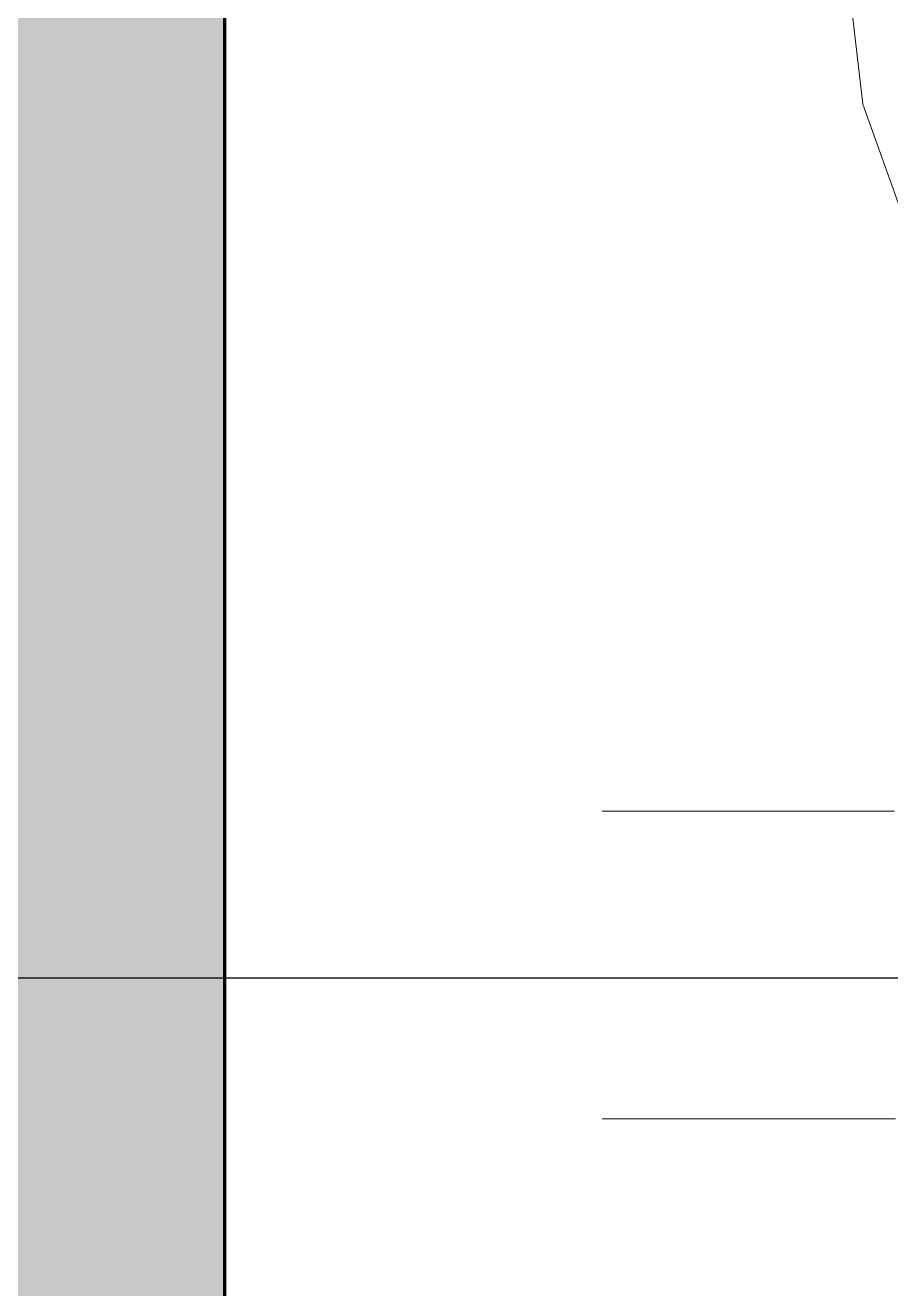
# Model space of a CAD drawing. Header units: inches. Extents: x 9391 to 11530, y 1186 to 2858.
# Drawn here: x 9713.7 to 9737.97, y 1811.71 to 1847.15 of the extents above; entities that cross this region are included whole.
import ezdxf

# ---------------------------------------------------------------- set-up
doc = ezdxf.new("R2010")
doc.units = ezdxf.units.IN
doc.header["$MEASUREMENT"] = 0
for name, color, linetype, lineweight in [('A-DETL-GENF-1', 254, 'Continuous', 9), ('C-BLDG-PADS', 91, 'Continuous', 70), ('C-BLDG-PADS-1', 91, 'Continuous', 9), ('C-TOPO', 7, 'Continuous', 9), ('G-ANNO-SYMB-1', 111, 'Continuous', 30)]:
    doc.layers.add(name, color=color, linetype=linetype, lineweight=lineweight)

# ---------------------------------------------------------------- blocks, each defined once
blk = doc.blocks.new('switchgrass 26764 - switchgrass 26764-1522527-FLOOR PLAN - ROOF')
at = {"layer": 'A-DETL-GENF-1'}
for p, q in [((4.127, -17.537), (7.918, -16.181)), ((0, -18.013), (4.127, -17.537))]:
    blk.add_line(p, q, dxfattribs=at)
blk = doc.blocks.new('gold flame spirea 26749 - gold flame spirea 26749-1522531-FLOOR PLAN - ROOF')
at = {"layer": 'A-DETL-GENF-1'}
for p, q in [((0, -11.923), (0, -11.813)), ((0, -11.843), (0, -11.935)), ((0, -12.014), (0, -11.923)), ((0, -11.935), (0, -12.006)), ((0, -12.327), (0, -12.005)), ((0, -12.005), (0, -12.136)), ((0, -12.006), (0, -12.049)), ((0, -12.097), (0, -12.014)), ((0, -12.049), (0, -12.103)), ((0, -12.284), (0, -12.097)), ((0, -12.103), (0, -12.18)), ((0, -12.136), (0, -12.189)), ((0, -12.18), (0, -12.27)), ((0, -12.189), (0, -12.259)), ((0, -12.259), (0, -12.351)), ((0, -12.27), (0, -12.364)), ((0, -12.455), (0, -12.284)), ((0, -12.546), (0, -12.327)), ((0, -12.351), (0, -12.47)), ((0, -12.364), (0, -12.454)), ((0, -12.454), (0, -12.53)), ((0, -12.625), (0, -12.455)), ((0, -12.47), (0, -13.633)), ((0, -12.53), (0, -12.584)), ((0, -12.698), (0, -12.546)), ((0, -12.584), (0, -13.585)), ((0, -12.794), (0, -12.625)), ((0, -12.816), (0, -12.698)), ((0, -13.215), (0, -12.749)), ((0, -12.749), (0, -12.879)), ((0, -12.962), (0, -12.794)), ((0, -12.934), (0, -12.816)), ((0, -12.879), (0, -12.982)), ((0, -13.086), (0, -12.934)), ((0, -13.127), (0, -12.962)), ((0, -12.982), (0, -13.065)), ((0, -13.065), (0, -13.133)), ((0, -13.308), (0, -13.086)), ((0, -13.289), (0, -13.127)), ((0, -13.133), (0, -13.192)), ((0, -13.192), (0, -13.248)), ((0, -13.34), (0, -13.215)), ((0, -13.248), (0, -13.308)), ((0, -13.447), (0, -13.289)), ((0, -13.427), (0, -13.34)), ((0, -13.485), (0, -13.427)), ((0, -13.712), (0, -13.447)), ((0, -13.528), (0, -13.485)), ((0, -13.566), (0, -13.528)), ((0, -13.578), (0, -13.54)), ((0, -13.54), (0, -13.822)), ((0, -13.613), (0, -13.566)), ((0, -13.591), (0, -13.578)), ((0, -13.596), (0, -13.582)), ((0, -13.582), (0, -13.584)), ((0, -13.584), (0, -13.59)), ((0, -13.585), (0, -13.736)), ((0, -13.59), (0, -13.591)), ((0, -13.633), (0, -13.596)), ((0, -13.68), (0, -13.613)), ((0, -13.995), (0, -13.68)), ((0, -14.193), (0, -13.712)), ((0, -13.736), (0, -13.867)), ((0, -13.822), (0, -13.93)), ((0, -13.867), (0, -14.1)), ((0, -13.93), (0, -14.017)), ((0, -14.09), (0, -13.995)), ((0, -14.017), (0, -14.082)), ((0, -14.082), (0, -14.124)), ((0, -14.154), (0, -14.09)), ((0, -14.1), (0, -14.214)), ((0, -14.124), (0, -14.145)), ((0, -14.145), (0, -14.314)), ((0, -14.194), (0, -14.154)), ((0, -14.437), (0, -14.193)), ((0, -14.22), (0, -14.194)), ((0, -14.214), (0, -14.337)), ((0, -14.238), (0, -14.22)), ((0, -14.403), (0, -14.238)), ((0, -14.314), (0, -14.469)), ((0, -14.362), (0, -14.329)), ((0, -14.329), (0, -14.462)), ((0, -14.337), (0, -14.475)), ((0, -14.383), (0, -14.362)), ((0, -14.396), (0, -14.383)), ((0, -14.408), (0, -14.396)), ((0, -14.559), (0, -14.403)), ((0, -14.421), (0, -14.408)), ((0, -14.442), (0, -14.421)), ((0, -14.703), (0, -14.437)), ((0, -14.475), (0, -14.442)), ((0, -14.462), (0, -14.596)), ((0, -14.469), (0, -14.618)), ((0, -14.709), (0, -14.559)), ((0, -14.596), (0, -14.729)), ((0, -14.618), (0, -14.771)), ((0, -14.704), (0, -14.697)), ((0, -14.697), (0, -14.73)), ((0, -14.754), (0, -14.7)), ((0, -14.7), (0, -14.704)), ((0, -15.004), (0, -14.703)), ((0, -14.859), (0, -14.709)), ((0, -14.729), (0, -14.862)), ((0, -14.73), (0, -14.799)), ((0, -14.842), (0, -14.754)), ((0, -14.771), (0, -15.13)), ((0, -14.799), (0, -14.901)), ((0, -14.941), (0, -14.842)), ((0, -15.014), (0, -14.859)), ((0, -14.862), (0, -14.996)), ((0, -14.901), (0, -15.03)), ((0, -15.325), (0, -14.913)), ((0, -14.913), (0, -14.953)), ((0, -15.028), (0, -14.941)), ((0, -14.953), (0, -14.998)), ((0, -14.996), (0, -15.129)), ((0, -14.998), (0, -15.058)), ((0, -15.355), (0, -15.004)), ((0, -15.177), (0, -15.014)), ((0, -15.081), (0, -15.028)), ((0, -15.03), (0, -15.182)), ((0, -15.058), (0, -15.145)), ((0, -15.303), (0, -15.076)), ((0, -15.076), (0, -15.081)), ((0, -15.129), (0, -15.262)), ((0, -15.13), (0, -15.355)), ((0, -15.145), (0, -15.27)), ((0, -15.355), (0, -15.177)), ((0, -15.182), (0, -15.355)), ((0, -15.262), (0, -15.255)), ((0, -15.255), (0, -15.275)), ((0, -15.27), (0, -15.445)), ((0, -15.275), (0, -15.317)), ((0, -15.48), (0, -15.303)), ((0, -15.317), (0, -15.376)), ((0, -15.661), (0, -15.325)), ((0, -15.376), (0, -15.444)), ((0, -15.444), (0, -15.517)), ((0, -15.445), (0, -15.681)), ((0, -15.62), (0, -15.48)), ((0, -15.517), (0, -15.588)), ((0, -15.588), (0, -15.666)), ((0, -15.848), (0, -15.62)), ((0, -15.951), (0, -15.661)), ((0, -15.666), (0, -15.804)), ((0, -15.681), (0, -15.823)), ((0, -15.804), (0, -16.132)), ((0, -15.823), (0, -15.956)), ((0, -15.964), (0, -15.848)), ((0, -16.515), (0, -15.951)), ((0, -15.956), (0, -16.094)), ((0, -16.099), (0, -15.964)), ((0, -16.094), (0, -16.248)), ((0, -16.256), (0, -16.099)), ((0, -16.132), (0, -16.258)), ((0, -16.25), (0, -16.156)), ((0, -16.156), (0, -16.237)), ((0, -16.237), (0, -16.451)), ((0, -16.248), (0, -16.431)), ((0, -16.565), (0, -16.25)), ((0, -16.319), (0, -16.256)), ((0, -16.258), (0, -16.316)), ((0, -17.263), (0, -16.274)), ((0, -16.316), (0, -16.274)), ((0, -16.37), (0, -16.319)), ((0, -16.405), (0, -16.37)), ((0, -16.425), (0, -16.405)), ((0, -16.556), (0, -16.425)), ((0, -16.425), (0, -16.425)), ((0, -16.431), (0, -16.657)), ((0, -16.451), (0, -16.753)), ((0, -16.851), (0, -16.515)), ((0, -16.724), (0, -16.556)), ((0, -16.771), (0, -16.565)), ((0, -16.657), (0, -16.937)), ((0, -16.718), (0, -16.658)), ((0, -16.658), (0, -16.916)), ((0, -16.747), (0, -16.718)), ((0, -16.897), (0, -16.724)), ((0, -16.757), (0, -16.747)), ((0, -16.753), (0, -17.1)), ((0, -16.762), (0, -16.757)), ((0, -16.772), (0, -16.762)), ((0, -16.961), (0, -16.771)), ((0, -16.801), (0, -16.772)), ((0, -16.861), (0, -16.801)), ((0, -17.263), (0, -16.851)), ((0, -16.997), (0, -16.861)), ((0, -16.937), (0, -16.886)), ((0, -16.886), (0, -16.904)), ((0, -17.045), (0, -16.897)), ((0, -16.904), (0, -16.956)), ((0, -16.916), (0, -17.023)), ((0, -16.956), (0, -17.011)), ((0, -17.146), (0, -16.961)), ((0, -17.036), (0, -16.997)), ((0, -17.011), (0, -17.036)), ((0, -17.023), (0, -17.126)), ((0, -17.554), (0, -17.03)), ((0, -17.03), (0, -18.054)), ((0, -17.155), (0, -17.03)), ((0, -17.03), (0, -17.142)), ((0, -17.137), (0, -17.045)), ((0, -17.1), (0, -17.449)), ((0, -17.192), (0, -17.123)), ((0, -17.123), (0, -17.774)), ((0, -17.126), (0, -17.234)), ((0, -17.142), (0, -17.137)), ((0, -17.336), (0, -17.146)), ((0, -17.274), (0, -17.155)), ((0, -17.304), (0, -17.192)), ((0, -17.341), (0, -17.216)), ((0, -17.216), (0, -17.462)), ((0, -17.234), (0, -17.354)), ((0, -17.397), (0, -17.274)), ((0, -17.352), (0, -17.304)), ((0, -17.779), (0, -17.336)), ((0, -17.416), (0, -17.341)), ((0, -17.398), (0, -17.352)), ((0, -17.354), (0, -17.495)), ((0, -17.535), (0, -17.397)), ((0, -17.445), (0, -17.398)), ((0, -17.469), (0, -17.416)), ((0, -17.495), (0, -17.445)), ((0, -17.449), (0, -17.514)), ((0, -17.462), (0, -17.629)), ((0, -17.532), (0, -17.469)), ((0, -17.514), (0, -17.588)), ((0, -17.634), (0, -17.532)), ((0, -17.699), (0, -17.535)), ((0, -17.67), (0, -17.542)), ((0, -17.542), (0, -17.591)), ((0, -17.833), (0, -17.554)), ((0, -17.588), (0, -17.664)), ((0, -17.591), (0, -17.648)), ((0, -17.629), (0, -17.745)), ((0, -17.806), (0, -17.634)), ((0, -17.648), (0, -17.716)), ((0, -17.664), (0, -17.729)), ((0, -17.83), (0, -17.67)), ((0, -17.899), (0, -17.699)), ((0, -17.716), (0, -17.797)), ((0, -17.729), (0, -17.776)), ((0, -17.745), (0, -17.838)), ((0, -17.774), (0, -17.827)), ((0, -17.794), (0, -17.774)), ((0, -17.774), (0, -17.962)), ((0, -17.776), (0, -17.794)), ((0, -18.054), (0, -17.779)), ((0, -17.797), (0, -17.895)), ((0, -18.077), (0, -17.806)), ((0, -17.827), (0, -17.887)), ((0, -18.016), (0, -17.83)), ((0, -18.122), (0, -17.833)), ((0, -17.838), (0, -17.937)), ((0, -17.887), (0, -17.961)), ((0, -17.895), (0, -18.01)), ((0, -18.147), (0, -17.899)), ((0, -17.937), (0, -18.068)), ((0, -17.961), (0, -18.058)), ((0, -17.962), (0, -18.117)), ((0, -18.01), (0, -18.147)), ((0, -18.219), (0, -18.016)), ((0, -18.058), (0, -18.353)), ((0, -18.068), (0, -18.259)), ((0, -18.222), (0, -18.077)), ((0, -18.117), (0, -18.251)), ((0, -18.14), (0, -18.118)), ((0, -18.118), (0, -18.153)), ((0, -18.408), (0, -18.122)), ((0, -18.235), (0, -18.14)), ((0, -18.153), (0, -18.23)), ((0, -18.43), (0, -18.219)), ((0, -18.365), (0, -18.222)), ((0, -18.23), (0, -18.333)), ((0, -18.418), (0, -18.235)), ((0, -18.251), (0, -18.378)), ((0, -18.259), (0, -18.312)), ((0, -18.312), (0, -18.344)), ((0, -18.333), (0, -18.567)), ((0, -18.798), (0, -18.333)), ((0, -18.333), (0, -19.264)), ((0, -18.344), (0, -18.37)), ((0, -18.353), (0, -18.565)), ((0, -18.507), (0, -18.365)), ((0, -18.37), (0, -18.405)), ((0, -18.378), (0, -18.511)), ((0, -18.405), (0, -18.463)), ((0, -18.677), (0, -18.408)), ((0, -18.705), (0, -18.418)), ((0, -18.642), (0, -18.43)), ((0, -18.463), (0, -18.558)), ((0, -18.648), (0, -18.507)), ((0, -18.511), (0, -18.662)), ((0, -18.558), (0, -18.705)), ((0, -18.565), (0, -18.664)), ((0, -18.567), (0, -19.076)), ((0, -18.845), (0, -18.642)), ((0, -18.79), (0, -18.648)), ((0, -18.662), (0, -18.845)), ((0, -18.664), (0, -18.712)), ((0, -18.918), (0, -18.677)), ((0, -18.712), (0, -18.756)), ((0, -18.756), (0, -18.804)), ((0, -18.932), (0, -18.79)), ((0, -18.978), (0, -18.798)), ((0, -18.804), (0, -18.903)), ((0, -18.903), (0, -19.077)), ((0, -19.118), (0, -18.918)), ((0, -19.077), (0, -18.932)), ((0, -19.157), (0, -18.978)), ((0, -19.076), (0, -19.333)), ((0, -19.264), (0, -19.118)), ((0, -19.333), (0, -19.157)), ((0, -19.333), (0, -19.58)), ((0, -19.506), (0, -19.333)), ((0, -19.677), (0, -19.506)), ((0, -19.58), (0, -19.808)), ((0, -19.844), (0, -19.677)), ((0, -19.808), (0, -20.008)), ((0, -20.008), (0, -19.844))]:
    blk.add_line(p, q, dxfattribs=at)
blk = doc.blocks.new('gold flame spirea 26749 - gold flame spirea 26749-V60-FLOOR PLAN - ROOF')
at = {"layer": 'A-DETL-GENF-1'}
for p, q in [((0, 19.788), (0, 20.008)), ((0, 20.008), (0, 19.806)), ((0, 19.806), (0, 19.651)), ((0, 19.605), (0, 19.788)), ((0, 19.651), (0, 19.538)), ((0, 19.449), (0, 19.605)), ((0, 19.538), (0, 19.463)), ((0, 19.463), (0, 19.418)), ((0, 19.31), (0, 19.449)), ((0, 19.418), (0, 19.4)), ((0, 19.4), (0, 19.403)), ((0, 19.403), (0, 19.267)), ((0, 19.177), (0, 19.31)), ((0, 19.267), (0, 19.16)), ((0, 19.041), (0, 19.177)), ((0, 19.16), (0, 19.081)), ((0, 19.081), (0, 19.026)), ((0, 18.891), (0, 19.041)), ((0, 19.026), (0, 18.994)), ((0, 18.994), (0, 18.98)), ((0, 18.98), (0, 18.984)), ((0, 18.984), (0, 18.851)), ((0, 18.833), (0, 18.891)), ((0, 18.851), (0, 18.718)), ((0, 18.821), (0, 18.838)), ((0, 18.838), (0, 18.835)), ((0, 18.835), (0, 18.815)), ((0, 18.715), (0, 18.833)), ((0, 18.783), (0, 18.821)), ((0, 18.815), (0, 18.402)), ((0, 18.77), (0, 18.798)), ((0, 18.798), (0, 18.636)), ((0, 18.721), (0, 18.783)), ((0, 18.76), (0, 18.77)), ((0, 18.757), (0, 18.767)), ((0, 18.767), (0, 18.766)), ((0, 18.766), (0, 18.761)), ((0, 18.761), (0, 18.76)), ((0, 18.728), (0, 18.757)), ((0, 18.536), (0, 18.728)), ((0, 18.634), (0, 18.721)), ((0, 18.718), (0, 18.586)), ((0, 18.553), (0, 18.715)), ((0, 18.636), (0, 18.497)), ((0, 18.519), (0, 18.634)), ((0, 18.429), (0, 18.612)), ((0, 18.612), (0, 18.411)), ((0, 18.586), (0, 18.453)), ((0, 18.362), (0, 18.553)), ((0, 18.412), (0, 18.536)), ((0, 18.251), (0, 18.519)), ((0, 18.497), (0, 18.369)), ((0, 18.453), (0, 18.32)), ((0, 18.272), (0, 18.429)), ((0, 18.333), (0, 18.412)), ((0, 18.411), (0, 18.225)), ((0, 18.402), (0, 18.242)), ((0, 18.369), (0, 18.241)), ((0, 18.158), (0, 18.362)), ((0, 18.279), (0, 18.333)), ((0, 18.32), (0, 18.187)), ((0, 18.229), (0, 18.279)), ((0, 18.007), (0, 18.272)), ((0, 18.066), (0, 18.251)), ((0, 18.242), (0, 18.1)), ((0, 18.241), (0, 18.099)), ((0, 18.161), (0, 18.229)), ((0, 18.225), (0, 18.06)), ((0, 17.937), (0, 18.193)), ((0, 18.193), (0, 18.077)), ((0, 18.187), (0, 18.054)), ((0, 18.054), (0, 18.161)), ((0, 17.957), (0, 18.158)), ((0, 17.684), (0, 18.147)), ((0, 18.147), (0, 17.909)), ((0, 18.1), (0, 17.965)), ((0, 18.099), (0, 17.932)), ((0, 18.077), (0, 18.023)), ((0, 17.936), (0, 18.066)), ((0, 18.06), (0, 17.919)), ((0, 18.054), (0, 17.947)), ((0, 17.859), (0, 18.054)), ((0, 18.023), (0, 17.98)), ((0, 17.886), (0, 18.007)), ((0, 17.98), (0, 17.932)), ((0, 17.965), (0, 17.829)), ((0, 17.774), (0, 17.957)), ((0, 17.947), (0, 17.841)), ((0, 17.752), (0, 17.937)), ((0, 17.834), (0, 17.936)), ((0, 17.932), (0, 17.728)), ((0, 17.932), (0, 17.827)), ((0, 17.919), (0, 17.806)), ((0, 17.909), (0, 17.644)), ((0, 17.846), (0, 17.898)), ((0, 17.898), (0, 17.897)), ((0, 17.897), (0, 17.864)), ((0, 17.764), (0, 17.886)), ((0, 17.864), (0, 17.782)), ((0, 17.704), (0, 17.859)), ((0, 17.722), (0, 17.846)), ((0, 17.841), (0, 17.735)), ((0, 17.732), (0, 17.834)), ((0, 17.829), (0, 17.681)), ((0, 17.827), (0, 17.635)), ((0, 17.806), (0, 17.726)), ((0, 17.792), (0, 17.804)), ((0, 17.804), (0, 17.798)), ((0, 17.798), (0, 17.772)), ((0, 17.766), (0, 17.792)), ((0, 17.782), (0, 17.774)), ((0, 17.772), (0, 17.722)), ((0, 17.728), (0, 17.766)), ((0, 17.635), (0, 17.764)), ((0, 17.609), (0, 17.752)), ((0, 17.735), (0, 17.628)), ((0, 17.602), (0, 17.732)), ((0, 17.681), (0, 17.728)), ((0, 17.728), (0, 17.325)), ((0, 17.726), (0, 17.681)), ((0, 17.578), (0, 17.704)), ((0, 17.36), (0, 17.684)), ((0, 17.681), (0, 17.663)), ((0, 17.663), (0, 17.617)), ((0, 17.644), (0, 17.095)), ((0, 17.628), (0, 17.522)), ((0, 17.617), (0, 17.553)), ((0, 17.48), (0, 17.609)), ((0, 17.417), (0, 17.602)), ((0, 17.469), (0, 17.578)), ((0, 17.553), (0, 17.484)), ((0, 17.522), (0, 17.416)), ((0, 17.455), (0, 17.495)), ((0, 17.495), (0, 16.518)), ((0, 17.484), (0, 17.42)), ((0, 17.337), (0, 17.48)), ((0, 17.253), (0, 17.469)), ((0, 17.435), (0, 17.455)), ((0, 17.427), (0, 17.435)), ((0, 17.424), (0, 17.427)), ((0, 17.416), (0, 17.424)), ((0, 17.42), (0, 17.374)), ((0, 17.246), (0, 17.417)), ((0, 17.416), (0, 17.309)), ((0, 17.396), (0, 17.416)), ((0, 17.356), (0, 17.396)), ((0, 17.374), (0, 17.356)), ((0, 17.13), (0, 17.36)), ((0, 17.15), (0, 17.337)), ((0, 17.325), (0, 17.155)), ((0, 17.309), (0, 17.123)), ((0, 17.123), (0, 17.253)), ((0, 17.129), (0, 17.246)), ((0, 17.155), (0, 17.004)), ((0, 16.89), (0, 17.15)), ((0, 16.948), (0, 17.13)), ((0, 17.043), (0, 17.129)), ((0, 16.006), (0, 17.123)), ((0, 17.123), (0, 16.959)), ((0, 17.095), (0, 16.846)), ((0, 16.967), (0, 17.043)), ((0, 17.004), (0, 16.872)), ((0, 16.876), (0, 16.967)), ((0, 16.959), (0, 16.778)), ((0, 16.77), (0, 16.948)), ((0, 16.737), (0, 16.914)), ((0, 16.914), (0, 16.478)), ((0, 16.718), (0, 16.89)), ((0, 16.75), (0, 16.876)), ((0, 16.872), (0, 16.757)), ((0, 16.846), (0, 16.636)), ((0, 16.778), (0, 16.586)), ((0, 16.548), (0, 16.77)), ((0, 16.757), (0, 16.658)), ((0, 16.565), (0, 16.75)), ((0, 16.584), (0, 16.737)), ((0, 16.577), (0, 16.718)), ((0, 16.484), (0, 16.704)), ((0, 16.704), (0, 16.56)), ((0, 16.658), (0, 16.006)), ((0, 16.636), (0, 16.483)), ((0, 16.586), (0, 16.389)), ((0, 16.445), (0, 16.584)), ((0, 16.464), (0, 16.577)), ((0, 16.544), (0, 16.571)), ((0, 16.571), (0, 16.565)), ((0, 16.56), (0, 16.487)), ((0, 16.541), (0, 16.553)), ((0, 16.553), (0, 16.438)), ((0, 16.239), (0, 16.548)), ((0, 16.494), (0, 16.544)), ((0, 16.51), (0, 16.541)), ((0, 16.507), (0, 16.518)), ((0, 16.518), (0, 16.492)), ((0, 16.518), (0, 16.146)), ((0, 16.48), (0, 16.51)), ((0, 16.482), (0, 16.507)), ((0, 16.429), (0, 16.494)), ((0, 16.492), (0, 16.407)), ((0, 16.487), (0, 16.466)), ((0, 16.313), (0, 16.484)), ((0, 16.483), (0, 16.466)), ((0, 16.466), (0, 16.482)), ((0, 16.466), (0, 16.48)), ((0, 16.478), (0, 16.28)), ((0, 16.355), (0, 16.472)), ((0, 16.472), (0, 16.335)), ((0, 16.416), (0, 16.472)), ((0, 16.472), (0, 16.285)), ((0, 16.373), (0, 16.464)), ((0, 16.31), (0, 16.445)), ((0, 16.438), (0, 16.355)), ((0, 16.359), (0, 16.429)), ((0, 16.376), (0, 16.416)), ((0, 16.407), (0, 16.239)), ((0, 16.389), (0, 16.192)), ((0, 16.341), (0, 16.376)), ((0, 16.3), (0, 16.373)), ((0, 16.292), (0, 16.359)), ((0, 16.242), (0, 16.355)), ((0, 16.355), (0, 16.293)), ((0, 16.303), (0, 16.341)), ((0, 16.335), (0, 16.052)), ((0, 16.177), (0, 16.313)), ((0, 16.167), (0, 16.31)), ((0, 16.252), (0, 16.303)), ((0, 16.242), (0, 16.3)), ((0, 16.293), (0, 16.238)), ((0, 16.239), (0, 16.292)), ((0, 16.285), (0, 16.139)), ((0, 16.28), (0, 16.098)), ((0, 16.18), (0, 16.252)), ((0, 16.131), (0, 16.242)), ((0, 16.193), (0, 16.242)), ((0, 16.046), (0, 16.239)), ((0, 16.238), (0, 16.181)), ((0, 16.132), (0, 16.193)), ((0, 16.192), (0, 16)), ((0, 16.181), (0, 16.107)), ((0, 16.076), (0, 16.18)), ((0, 16.065), (0, 16.177)), ((0, 16.008), (0, 16.167)), ((0, 16.146), (0, 16.076)), ((0, 16.139), (0, 16.018)), ((0, 16.088), (0, 16.132)), ((0, 16.021), (0, 16.131)), ((0, 16.107), (0, 16.006)), ((0, 16.098), (0, 15.936)), ((0, 16.058), (0, 16.088)), ((0, 15.961), (0, 16.065)), ((0, 16.038), (0, 16.058)), ((0, 16.052), (0, 15.261)), ((0, 15.843), (0, 16.046)), ((0, 16.025), (0, 16.038)), ((0, 16.015), (0, 16.025)), ((0, 15.911), (0, 16.021)), ((0, 16.018), (0, 15.805)), ((0, 16.006), (0, 16.015)), ((0, 15.82), (0, 16.008)), ((0, 16), (0, 15.82)), ((0, 15.853), (0, 15.961)), ((0, 15.936), (0, 15.796)), ((0, 15.798), (0, 15.911)), ((0, 15.727), (0, 15.853)), ((0, 15.788), (0, 15.843)), ((0, 15.808), (0, 15.82)), ((0, 15.82), (0, 15.541)), ((0, 15.781), (0, 15.808)), ((0, 15.805), (0, 15.686)), ((0, 15.681), (0, 15.798)), ((0, 15.796), (0, 15.681)), ((0, 15.734), (0, 15.788)), ((0, 15.738), (0, 15.781)), ((0, 15.675), (0, 15.738)), ((0, 15.541), (0, 15.734)), ((0, 15.579), (0, 15.727)), ((0, 15.686), (0, 15.541)), ((0, 15.592), (0, 15.675)), ((0, 15.514), (0, 15.634)), ((0, 15.634), (0, 15.477)), ((0, 15.486), (0, 15.592)), ((0, 15.472), (0, 15.579)), ((0, 15.541), (0, 15.526)), ((0, 15.526), (0, 15.431)), ((0, 15.381), (0, 15.514)), ((0, 15.355), (0, 15.486)), ((0, 15.477), (0, 15.324)), ((0, 15.392), (0, 15.472)), ((0, 15.431), (0, 15.28)), ((0, 15.326), (0, 15.392)), ((0, 15.239), (0, 15.381)), ((0, 15.339), (0, 15.355)), ((0, 15.305), (0, 15.339)), ((0, 15.26), (0, 15.326)), ((0, 15.324), (0, 15.174)), ((0, 15.259), (0, 15.305)), ((0, 15.28), (0, 15.098)), ((0, 15.261), (0, 14.863)), ((0, 15.181), (0, 15.26)), ((0, 15.154), (0, 15.259)), ((0, 14.932), (0, 15.239)), ((0, 15.076), (0, 15.181)), ((0, 15.174), (0, 15.024)), ((0, 15.13), (0, 15.168)), ((0, 15.168), (0, 15.163)), ((0, 15.163), (0, 15.128)), ((0, 15.108), (0, 15.154)), ((0, 15.037), (0, 15.13)), ((0, 15.128), (0, 15.076)), ((0, 15.076), (0, 15.108)), ((0, 15.098), (0, 14.91)), ((0, 14.972), (0, 15.076)), ((0, 14.873), (0, 15.037)), ((0, 15.024), (0, 14.874)), ((0, 14.763), (0, 14.983)), ((0, 14.983), (0, 14.858)), ((0, 14.859), (0, 14.972)), ((0, 14.772), (0, 14.932)), ((0, 14.91), (0, 14.739)), ((0, 14.874), (0, 14.721)), ((0, 14.628), (0, 14.873)), ((0, 14.863), (0, 14.535)), ((0, 14.737), (0, 14.859)), ((0, 14.858), (0, 14.733)), ((0, 14.557), (0, 14.797)), ((0, 14.797), (0, 14.697)), ((0, 14.61), (0, 14.772)), ((0, 14.584), (0, 14.763)), ((0, 14.739), (0, 14.61)), ((0, 14.606), (0, 14.737)), ((0, 14.733), (0, 14.598)), ((0, 14.721), (0, 14.564)), ((0, 14.697), (0, 14.607)), ((0, 14.62), (0, 14.628)), ((0, 14.577), (0, 14.62)), ((0, 14.607), (0, 14.523)), ((0, 14.467), (0, 14.606)), ((0, 14.598), (0, 14.444)), ((0, 14.424), (0, 14.584)), ((0, 14.514), (0, 14.577)), ((0, 14.564), (0, 14.434)), ((0, 14.362), (0, 14.557)), ((0, 14.535), (0, 14.331)), ((0, 14.523), (0, 14.442)), ((0, 14.445), (0, 14.514)), ((0, 14.321), (0, 14.467)), ((0, 14.382), (0, 14.445)), ((0, 14.444), (0, 14.261)), ((0, 14.442), (0, 14.358)), ((0, 14.434), (0, 14.307)), ((0, 14.265), (0, 14.424)), ((0, 14.34), (0, 14.382)), ((0, 14.207), (0, 14.362)), ((0, 14.358), (0, 14.268)), ((0, 14.331), (0, 14.34)), ((0, 14.168), (0, 14.321)), ((0, 14.307), (0, 14.183)), ((0, 14.268), (0, 14.168)), ((0, 14.238), (0, 14.266)), ((0, 14.266), (0, 14.252)), ((0, 14.086), (0, 14.265)), ((0, 14.261), (0, 14.04)), ((0, 14.252), (0, 14.215)), ((0, 14.105), (0, 14.238)), ((0, 14.215), (0, 14.169)), ((0, 14.088), (0, 14.207)), ((0, 14.183), (0, 14.06)), ((0, 14.169), (0, 14.131)), ((0, 14.118), (0, 14.145)), ((0, 14.145), (0, 13.54)), ((0, 14.131), (0, 14.118)), ((0, 13.992), (0, 14.105)), ((0, 14.001), (0, 14.088)), ((0, 13.867), (0, 14.086)), ((0, 14.06), (0, 13.937)), ((0, 14.04), (0, 13.773)), ((0, 13.943), (0, 14.001)), ((0, 13.891), (0, 13.992)), ((0, 13.91), (0, 13.943)), ((0, 13.937), (0, 13.81)), ((0, 13.905), (0, 13.91)), ((0, 13.898), (0, 13.905)), ((0, 13.883), (0, 13.898)), ((0, 13.794), (0, 13.891)), ((0, 13.852), (0, 13.883)), ((0, 13.587), (0, 13.867)), ((0, 13.797), (0, 13.852)), ((0, 13.81), (0, 13.68)), ((0, 13.711), (0, 13.797)), ((0, 13.694), (0, 13.794)), ((0, 13.773), (0, 13.782)), ((0, 13.782), (0, 13.77)), ((0, 13.77), (0, 13.738)), ((0, 13.738), (0, 13.686)), ((0, 13.587), (0, 13.711)), ((0, 13.581), (0, 13.694)), ((0, 13.686), (0, 13.612)), ((0, 13.68), (0, 13.447)), ((0, 13.612), (0, 13.517)), ((0, 13.594), (0, 13.611)), ((0, 13.611), (0, 13.587)), ((0, 13.545), (0, 13.594)), ((0, 13.401), (0, 13.587)), ((0, 13.447), (0, 13.581)), ((0, 13.472), (0, 13.545)), ((0, 13.54), (0, 13.437)), ((0, 13.517), (0, 13.401)), ((0, 13.383), (0, 13.472)), ((0, 13.437), (0, 13.337)), ((0, 13.287), (0, 13.383)), ((0, 13.337), (0, 13.24)), ((0, 13.191), (0, 13.287)), ((0, 13.24), (0, 13.143)), ((0, 12.842), (0, 13.214)), ((0, 13.214), (0, 13)), ((0, 13.014), (0, 13.191)), ((0, 13.143), (0, 13.046)), ((0, 13.046), (0, 12.946)), ((0, 12.553), (0, 13.014)), ((0, 13), (0, 12.836)), ((0, 12.946), (0, 12.842)), ((0, 12.836), (0, 12.704)), ((0, 12.704), (0, 12.584)), ((0, 12.584), (0, 12.456)), ((0, 12.317), (0, 12.553)), ((0, 12.456), (0, 12.301)), ((0, 12.108), (0, 12.317)), ((0, 12.301), (0, 12.098)), ((0, 11.95), (0, 12.108)), ((0, 12.098), (0, 11.932)), ((0, 11.865), (0, 11.95)), ((0, 11.932), (0, 11.783))]:
    blk.add_line(p, q, dxfattribs=at)

msp = doc.modelspace()

# ---------------------------------------------------------------- hatches: boundary and pattern name
at = {"layer": 'C-BLDG-PADS-1'}
h = msp.add_hatch(dxfattribs=at)
h.set_pattern_fill('FP_1', color=256, style=0, pattern_type=2)
h.set_pattern_definition([(0, (0, 0), (30.72, 7.68), [1.267, -21.773, 1.267, -21.773, -122.88]), (0, (0, 0), (30.72, 7.68), [-46.08, 1.267, -44.813, 1.267, -21.773, -53.76]), (0, (0, 0), (30.72, 7.68), [-115.2, 1.267, -14.093, 1.267, -37.133]), (120, (11.52, 3.84), (-22.011075, 22.7643004), [1.267, -21.773, 1.267, -21.773, -122.88]), (120, (11.52, 3.84), (-22.011075, 22.7643004), [-46.08, 1.267, -44.813, 1.267, -21.773, -53.76]), (120, (11.52, 3.84), (-22.011075, 22.7643004), [-115.2, 1.267, -14.093, 1.267, -37.133]), (240, (15.36, 19.2), (-8.708925, -30.4443004), [1.267, -21.773, 1.267, -21.773, -122.88]), (240, (15.36, 19.2), (-8.708925, -30.4443004), [-46.08, 1.267, -44.813, 1.267, -21.773, -53.76]), (240, (15.36, 19.2), (-8.708925, -30.4443004), [-115.2, 1.267, -14.093, 1.267, -37.133])])
h.paths.add_polyline_path([(10826.674, 1339.663), (11033.65, 1339.663), (11033.65, 1348.51), (10826.674, 1348.51)], flags=0)
h.paths.add_polyline_path([(9390.686, 1339.663), (10826.674, 1339.663), (10826.674, 1348.51), (10826.674, 1348.51), (10826.674, 1398.523), (10826.022, 1398.523), (10826.022, 1402.023), (10824.633, 1402.023), (10824.633, 1398.523), (10820.345, 1398.523), (10820.345, 1389.891), (10821.183, 1389.785), (10821.864, 1389.572), (10822.72, 1389.141), (10823.507, 1388.441), (10823.726, 1388.148), (10823.943, 1387.801), (10824.194, 1387.175), (10824.284, 1386.805), (10824.326, 1386.34), (10824.261, 1385.767), (10824.115, 1385.275), (10823.81, 1384.695), (10823.351, 1384.135), (10822.901, 1383.745), (10822.401, 1383.429), (10821.887, 1383.189), (10820.868, 1382.895), (10819.97, 1382.809), (10818.819, 1382.953), (10817.88, 1383.249), (10817.168, 1383.651), (10816.621, 1384.104), (10816.291, 1384.473), (10815.953, 1385.011), (10815.813, 1385.302), (10815.645, 1386.021), (10815.634, 1386.597), (10815.693, 1387.008), (10815.953, 1387.723), (10816.253, 1388.196), (10816.606, 1388.63), (10816.817, 1388.808), (10817.302, 1389.178), (10817.86, 1389.474), (10818.217, 1389.636), (10818.972, 1389.844), (10819.595, 1389.919), (10819.595, 1398.523), (10807.046, 1398.523), (10807.046, 1402.023), (10784.154, 1402.023), (10784.154, 1402.523), (10780.654, 1402.523), (10780.654, 1483.796), (9747.182, 1387.034), (9719.295, 1387.034), (9719.295, 2084.115), (9765.62, 2084.115), (9765.595, 2114.442), (9761.301, 2114.442), (9761.195, 2113.605), (9760.982, 2112.923), (9760.551, 2112.067), (9759.851, 2111.28), (9759.558, 2111.061), (9759.211, 2110.844), (9758.585, 2110.593), (9758.215, 2110.503), (9757.75, 2110.462), (9757.177, 2110.526), (9756.685, 2110.672), (9756.105, 2110.977), (9755.545, 2111.436), (9755.155, 2111.886), (9754.839, 2112.386), (9754.599, 2112.901), (9754.305, 2113.92), (9754.219, 2114.817), (9754.389, 2116.063), (9754.659, 2116.907), (9755.06, 2117.619), (9755.514, 2118.166), (9755.741, 2118.394), (9756.421, 2118.835), (9756.699, 2118.971), (9757.431, 2119.142), (9758.007, 2119.153), (9758.417, 2119.094), (9759.133, 2118.835), (9759.606, 2118.535), (9759.981, 2118.235), (9760.218, 2117.97), (9760.587, 2117.485), (9760.884, 2116.927), (9761.046, 2116.57), (9761.254, 2115.815), (9761.329, 2115.192), (9765.62, 2115.195), (9765.62, 2146.417), (9719.295, 2146.417), (9719.295, 2270.917), (9702.295, 2270.917), (9702.295, 2369.173), (9702.05, 2369.261), (9701.539, 2369.533), (9701.001, 2369.971), (9700.59, 2370.441), (9700.273, 2370.941), (9700.034, 2371.456), (9699.74, 2372.475), (9699.654, 2373.372), (9699.757, 2374.377), (9700.093, 2375.462), (9700.545, 2376.242), (9700.949, 2376.721), (9701.317, 2377.051), (9701.856, 2377.39), (9702.295, 2377.596), (9702.295, 2465.173), (9702.12, 2465.227), (9701.539, 2465.533), (9700.98, 2465.992), (9700.59, 2466.441), (9700.273, 2466.941), (9700.034, 2467.456), (9699.74, 2468.475), (9699.654, 2469.372), (9699.824, 2470.619), (9700.093, 2471.462), (9700.495, 2472.174), (9700.949, 2472.721), (9701.317, 2473.051), (9701.856, 2473.39), (9702.295, 2473.596), (9702.295, 2561.173), (9702.12, 2561.227), (9701.539, 2561.533), (9700.98, 2561.992), (9700.59, 2562.441), (9700.273, 2562.941), (9700.034, 2563.456), (9699.74, 2564.475), (9699.654, 2565.372), (9699.824, 2566.619), (9700.093, 2567.462), (9700.495, 2568.174), (9700.949, 2568.721), (9701.334, 2569.064), (9701.856, 2569.39), (9702.295, 2569.596), (9702.295, 2618.564), (9805.274, 2618.564), (9804.526, 2618.946), (9803.739, 2619.646), (9803.52, 2619.938), (9803.303, 2620.285), (9803.052, 2620.912), (9802.962, 2621.282), (9802.921, 2621.747), (9802.985, 2622.32), (9803.131, 2622.811), (9803.436, 2623.392), (9803.895, 2623.952), (9804.345, 2624.342), (9804.845, 2624.658), (9805.36, 2624.898), (9806.379, 2625.192), (9807.276, 2625.278), (9808.427, 2625.134), (9809.366, 2624.838), (9810.078, 2624.436), (9810.625, 2623.983), (9810.955, 2623.614), (9811.294, 2623.076), (9811.43, 2622.798), (9811.601, 2622.065), (9811.612, 2621.49), (9811.553, 2621.079), (9811.294, 2620.363), (9810.994, 2619.891), (9810.64, 2619.457), (9810.429, 2619.279), (9809.944, 2618.909), (9809.386, 2618.613), (9809.328, 2618.564), (9901.274, 2618.564), (9900.526, 2618.946), (9899.739, 2619.646), (9899.52, 2619.938), (9899.303, 2620.285), (9899.052, 2620.912), (9898.962, 2621.282), (9898.921, 2621.747), (9898.985, 2622.32), (9899.131, 2622.811), (9899.436, 2623.392), (9899.895, 2623.952), (9900.345, 2624.342), (9900.845, 2624.658), (9901.36, 2624.898), (9902.379, 2625.192), (9903.276, 2625.278), (9904.477, 2625.12), (9905.366, 2624.838), (9906.078, 2624.436), (9906.625, 2623.983), (9906.955, 2623.614), (9907.294, 2623.076), (9907.43, 2622.798), (9907.601, 2622.065), (9907.612, 2621.49), (9907.553, 2621.079), (9907.294, 2620.363), (9906.994, 2619.891), (9906.64, 2619.457), (9906.416, 2619.267), (9905.944, 2618.909), (9905.386, 2618.613), (9905.328, 2618.564), (9952.113, 2618.564), (9952.113, 2605.564), (9996.878, 2605.564), (9997.353, 2606.556), (9998.346, 2606.919), (9998.695, 2607.671), (9998.833, 2607.671), (9998.901, 2607.814), (9998.901, 2618.196), (9998.064, 2618.302), (9997.382, 2618.515), (9996.526, 2618.946), (9995.739, 2619.646), (9995.52, 2619.938), (9995.303, 2620.285), (9995.052, 2620.912), (9994.962, 2621.282), (9994.921, 2621.747), (9994.985, 2622.32), (9995.131, 2622.811), (9995.436, 2623.392), (9995.895, 2623.952), (9996.345, 2624.342), (9996.845, 2624.658), (9997.36, 2624.898), (9998.379, 2625.192), (9999.48, 2625.257), (10000.427, 2625.134), (10001.366, 2624.838), (10002.078, 2624.436), (10002.625, 2623.983), (10002.955, 2623.614), (10003.294, 2623.076), (10003.43, 2622.798), (10003.582, 2622.269), (10003.612, 2621.49), (10003.568, 2621.128), (10003.294, 2620.363), (10002.994, 2619.891), (10002.64, 2619.457), (10002.429, 2619.279), (10001.944, 2618.909), (10001.386, 2618.613), (10001.029, 2618.451), (10000.274, 2618.243), (9999.651, 2618.168), (9999.651, 2607.768), (9999.772, 2607.671), (9999.904, 2607.671), (10000.207, 2606.919), (10001.228, 2606.546), (10001.675, 2605.564), (10024.501, 2605.564), (10024.501, 2653.407), (9677.911, 2653.407), (9677.911, 1387.034), (9390.686, 1387.034)], flags=0)
h.paths.add_polyline_path([(11255.296, 1339.663), (11255.296, 1463.707), (11033.65, 1463.707), (11033.65, 1339.663), (11251.968, 1339.663)], flags=0)
h.paths.add_polyline_path([(10829.119, 1350.955), (10829.119, 1350.955), (10829.119, 1350.955)], flags=0)
h.paths.add_polyline_path([(11030.521, 1351.639), (11030.521, 1351.639), (11030.29, 1351.869)], flags=0)
h.paths.add_polyline_path([(9773.933, 2084.114), (9773.933, 2112.419), (9773.62, 2112.561), (9773.62, 2084.115), (9773.933, 2084.115)], flags=0)
h.paths.add_polyline_path([(9773.62, 2117.074), (9773.933, 2117.216), (9773.933, 2146.635), (9773.62, 2146.635), (9773.62, 2117.216)], flags=0)

# ---------------------------------------------------------------- linework, layer by layer
at = {"layer": 'C-BLDG-PADS'}
msp.add_line((9719.295, 1387.034), (9719.295, 2084.114), dxfattribs=at)
at = {"layer": 'C-TOPO'}
msp.add_line((9719.295, 2084.115), (9719.295, 1509.036), dxfattribs=at)
at = {"layer": 'G-ANNO-SYMB-1'}
msp.add_line((11472.017, 1820.416), (9558.878, 1820.416), dxfattribs=at)

# ---------------------------------------------------------------- block references
at = {"layer": 'A-DETL-GENF-1'}
for name, p, rotation in [('switchgrass 26764 - switchgrass 26764-1522527-FLOOR PLAN - ROOF', (9754.727, 1849.064), 270.0000000000005), ('gold flame spirea 26749 - gold flame spirea 26749-1522531-FLOOR PLAN - ROOF', (9749.888, 1825.1), 270.0000000000005), ('gold flame spirea 26749 - gold flame spirea 26749-V60-FLOOR PLAN - ROOF', (9749.888, 1816.475), 89.99999999999935)]:
    msp.add_blockref(name, p, dxfattribs=dict(at, rotation=rotation))

doc.saveas('drawing.dxf')
